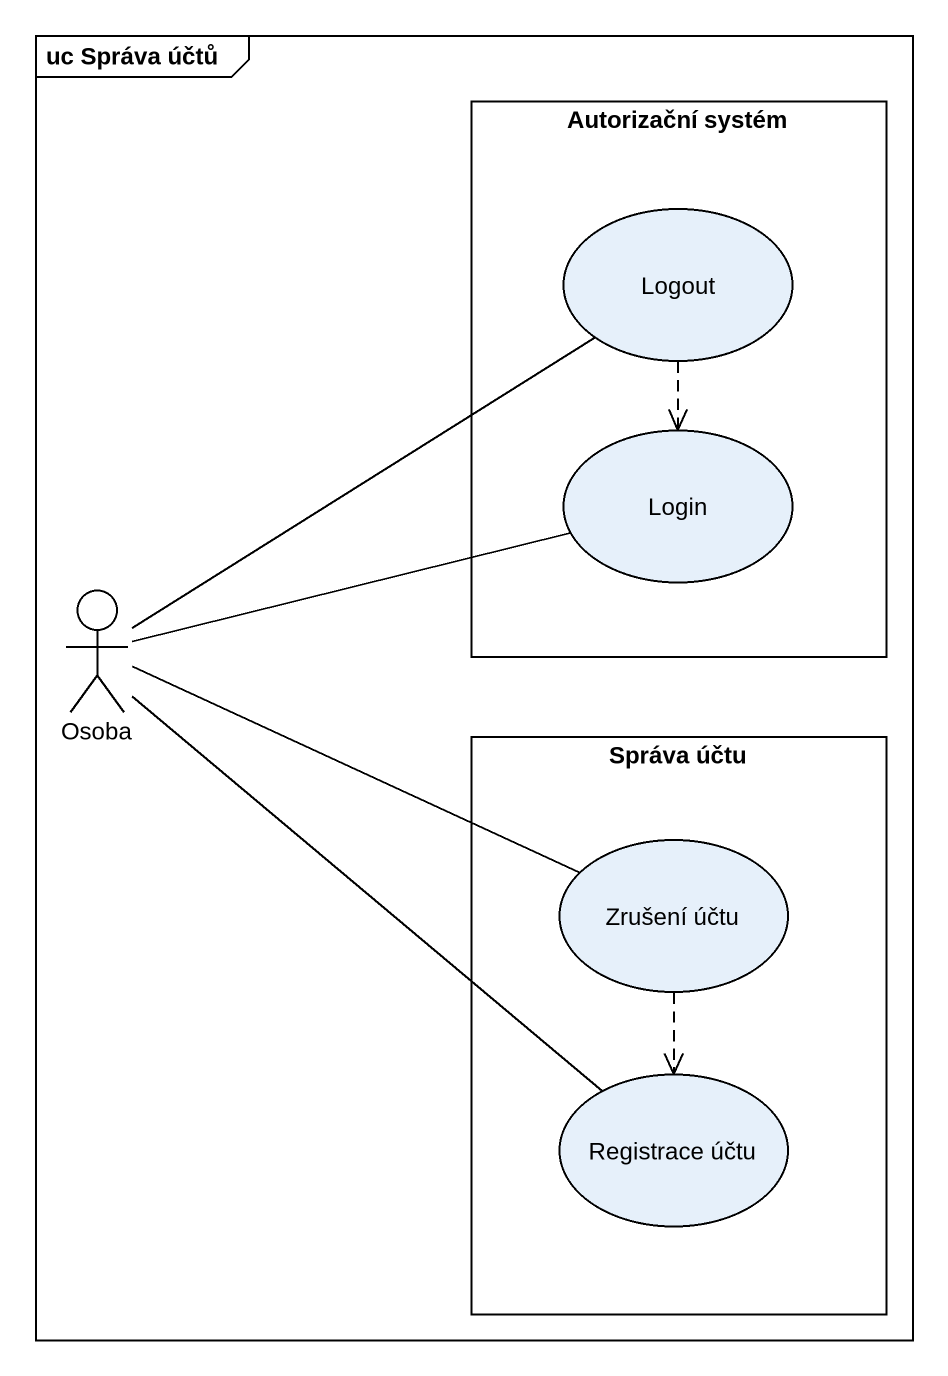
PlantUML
@startuml
mainframe uc Správa účtů
rectangle "Autorizační systém" as Autorizační_systém {
  usecase Logout
  usecase Login
}
actor Osoba
rectangle "Správa účtu" as Správa_účtu {
  usecase "Zrušení účtu" as Zrušení_účtu
  usecase "Registrace účtu" as Registrace_účtu
}
Logout ..> Login
Osoba -up- Logout
Osoba -right- Login
Osoba -right- Zrušení_účtu
Osoba -- Registrace_účtu
Zrušení_účtu ..> Registrace_účtu
@enduml
